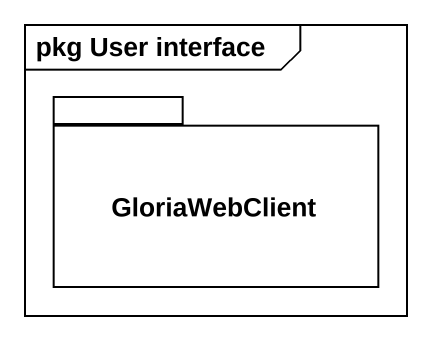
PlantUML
@startuml
mainframe pkg User interface
package GloriaWebClient {
}
@enduml
